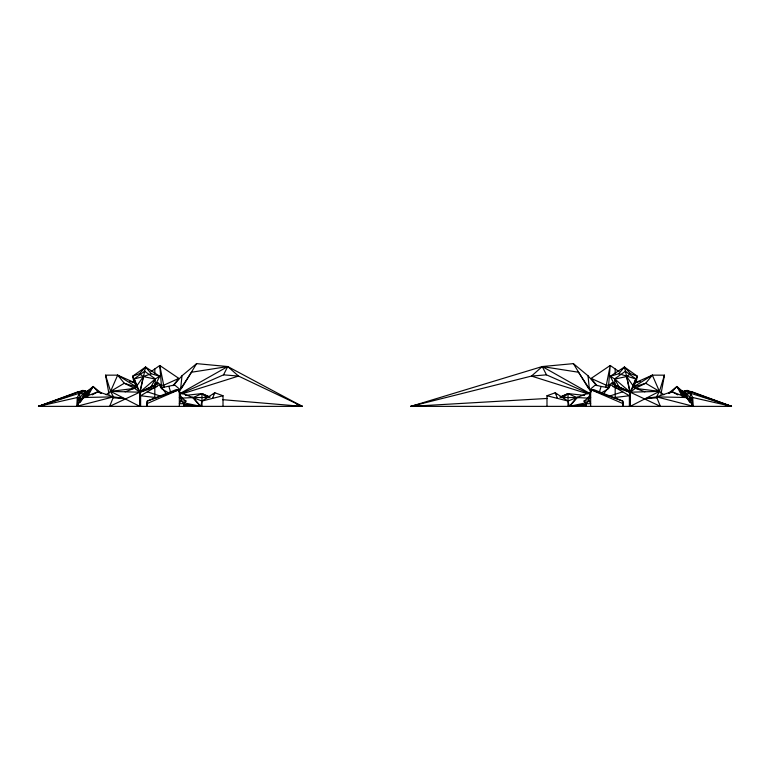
<?xml version="1.0" encoding="UTF-8"?>
<svg xmlns="http://www.w3.org/2000/svg" width="770" height="770" viewBox="0 0 770 770"><rect width="100%" height="100%" fill="white"/><g stroke="black" fill="none" stroke-linecap="round" stroke-linejoin="round"><path stroke-width="1.16" d="M154.818 385.01L154.818 387.32L152.547 386.126L140.178 392.209L110.572 391.391L106.106 394.798M663.894 394.798L659.428 391.391L629.822 392.209L619.215 387.233L614.595 378.907L625.413 371.246L635.779 378.907L635.779 382.526L630.245 392.209L630.245 406.368L659.428 391.391L664.443 375.163L652.334 375.154L635.779 382.526L635.779 378.907L637.444 376.28L624.441 367.021L610.292 376.28L614.729 385.135L618.204 386.675M154.818 385.173L151.796 386.761M619.032 371.65L610.215 365.481L591.139 378.407L606.077 385.135L608.637 385.135L611.688 383.287L614.729 385.135L614.845 379.061L610.292 376.28L618.772 373.729L624.441 367.021L630.591 373.729L637.444 376.28L636.135 381.66M151.796 386.675L155.27 385.135L159.708 376.28L145.559 367.021L140.198 391.824L140.178 406.368M76.74 406.368L77.337 397.522L79.272 393.749L82.814 390.448L87.405 391.651M607.934 387.252L608.637 385.135L610.215 365.481L605.855 387.493M77.866 405.261L78.367 399.755C81.784 393.749 88.309 391.112 93.064 386.482L101.467 393.258M586.394 403.182L586.076 406.368L585.96 403.711L583.997 401.055L589.502 397.156M180.661 388.802L181.97 375.798L196.6 363.632L227.747 366.549L302.254 406.368L38.5 406.368L78.453 391.603L81.601 391.391M117.666 375.154L124.297 383.258L136.993 387.32L137.214 385.366L143.355 376.569L151.228 373.729L159.708 376.28L155.155 379.061L139.755 392.209L109.648 406.368L113.479 396.868L110.572 391.391L105.557 375.163L117.666 375.154L134.221 382.526L139.755 392.209L139.755 406.368L110.572 391.391L117.666 375.154L136.993 387.32L125.163 391.805M614.729 385.135L614.855 384.018M129.639 381.342L134.221 382.526L134.221 378.907L132.555 376.28L145.559 367.021L151.228 373.729M179.044 391.747L179.343 389.582L176.32 389.582L147.243 401.055L146.8 406.368L147.243 401.055L179.343 389.582L181.191 401.055L184.04 403.711L183.924 406.368L183.606 403.182M682.595 391.651L687.187 390.448L690.729 393.749L692.663 397.522L689.785 402.412L689.025 399.755L691.547 391.603L731.5 406.368L410.853 406.368L542.253 366.549L573.4 363.632L588.03 375.798L596.442 385.347M590.34 394.481L587.674 398.408L590.657 403.711L585.96 403.711L588.809 401.055L590.657 389.582L593.68 389.582L622.757 401.055L623.2 403.711L623.2 406.368L622.757 401.055L590.657 389.582L590.657 406.368M660.949 394.356L664.443 375.163M134.644 388.378L110.572 391.391L124.297 383.258L134.644 388.378L139.755 392.209L143.355 376.569L139.409 373.729L132.555 376.28L133.865 381.66M184.271 402.874L200.749 406.368L201.971 401.055L214.811 392.767L223.011 395.751L223.011 406.368M599.416 392.113L601.101 386.453L608.926 387.724L608.329 388.811L600.658 393.268M644.837 391.805L633.007 387.32L635.779 378.907L618.772 373.729M40.839 406.011L38.5 406.368L85.586 391.266L82.814 390.448L38.5 406.368L77.337 397.522L80.215 402.412L80.975 399.755L88.55 390.448L87.154 396.492M624.441 367.021L626.645 376.569L632.786 385.366L633.007 387.32L652.334 375.154L659.428 391.391L656.521 396.868L660.4 406.368L630.245 392.209L635.779 378.907M180.834 389.197L181.422 387.637M212.491 398.408L214.811 392.767L213.174 394.327M180.498 397.156L186.003 401.055L184.04 403.711L179.343 403.711L182.326 398.408L179.66 394.481M609.137 387.724L610.523 384.654L629.379 395.751L630.245 399.293M160.641 386.665L161.363 385.135L159.785 365.481L150.968 371.65M181.489 393.374L223.521 374.846L227.747 366.549L238.517 376.078L302.254 406.368L299.857 406.185M87.693 396.512L93.064 386.482L98.098 391.709L100.745 393.345M150.785 387.233L155.405 378.907L144.587 371.246L134.221 378.907L134.221 382.526M196.6 363.632L181.758 388.013M85.768 391.824L80.975 399.755L78.367 399.755M80.821 401.43L88.55 390.448M179.054 391.247L191.518 372.237L227.747 366.549L181.268 392.825M93.064 386.482L87.154 394.423L80.975 399.755L78.453 391.603M603.661 393.826L610.523 384.654M172.981 385.703L178.861 378.407L159.785 365.481L164.145 387.493M652.334 375.154L645.703 383.258L635.356 388.378L630.245 392.209L614.845 379.061L626.645 376.569L630.591 373.729M546.989 406.368L546.989 395.751L555.189 392.767L568.029 401.055L569.251 406.368L576.817 397.522L590.782 392.248M569.684 406.271L586.278 404.616L569.684 406.368L577.519 397.253M173.558 385.347L181.97 375.798M139.409 373.729L145.559 367.021M669.255 393.345L671.902 391.709L676.936 386.482L681.45 390.448L689.025 399.755L691.633 399.755L692.134 405.261M590.946 391.247L578.482 372.237L542.253 366.549L531.483 376.078L410.853 406.368L414.443 406.175M589.464 389.976L595.364 384.971L601.101 386.453M563.39 397.522L568.029 393.605L584.603 395.376M668.533 393.258L676.936 386.482L682.846 394.423L689.025 399.755L684.232 391.824L681.45 390.448L682.846 396.492M139.755 399.293L140.621 395.751L159.477 384.654L166.339 393.826M155.145 384.018L155.27 385.135L158.312 383.287L161.363 385.135L163.923 385.135L178.861 378.407M92.13 394.875L98.098 391.709L113.479 396.868L125.789 398.773L113.103 397.792M615.182 387.32L617.453 386.126L619.215 387.233M685.3 391.391L687.187 390.448L731.5 406.368L729.161 406.011M561.041 397.031L568.029 393.605L576.817 397.522L588.222 398.138M140.198 391.824L150.785 387.127M181.778 398.138L193.183 397.522L201.971 393.605L210.22 397.079M146.8 403.711L179.343 389.582L179.343 406.368M559.78 397.079L568.029 393.605L568.029 406.368M576.817 397.522L568.029 401.055L546.989 395.751M613.661 382.488L611.688 383.287L629.822 392.209L629.822 406.368M98.098 391.709L83.237 397.522L76.461 406.368L113.479 396.868L83.237 397.522L85.201 397.522M683.991 391.545L687.187 390.448L684.415 391.266L731.5 406.368L692.663 397.522L690.132 397.522L684.232 391.824M69.069 395.944L38.5 406.368L45.401 404.385M689.179 401.43L686.763 397.522L656.521 396.868L693.539 406.368L686.763 397.522L671.902 391.709L656.521 396.868L644.211 398.773L656.897 397.792M156.993 386.588L140.178 392.209L158.312 383.287L156.339 382.488M609.599 396.069L622.699 391.824M633.007 387.32L645.703 383.258L659.428 391.391L635.356 388.378M181.778 393.961L238.517 376.078L223.521 374.846M587.674 398.408L590.686 397.474M169.342 393.268L161.671 388.811L161.123 387.811L174.636 384.971L180.536 389.976M635.779 382.526L640.361 381.342M136.993 387.32L134.221 378.907L143.355 376.569L155.155 379.061L155.27 385.135M223.011 395.751L201.971 401.055L179.218 392.248M547.239 398.456L410.853 406.368L419.034 404.394M569.251 406.368L585.729 402.874M225.398 367.021L227.747 366.549M410.853 406.368L414.385 405.732M78.867 391.978L80.763 391.641M612.949 397.724L629.379 395.751L629.379 406.368M185.397 395.376L201.971 393.605L208.959 397.031M588.511 393.374L546.479 374.846L531.483 376.078L588.222 393.961M155.088 383.518L158.312 383.287L156.021 383.441M79.272 393.749L85.278 393.749M684.722 393.749L690.729 393.749M77.337 397.522L79.868 397.522M190.854 397.522L208.93 397.522M561.07 397.522L579.146 397.522M684.8 397.522L686.763 397.522L681.45 390.448M181.191 401.055L186.003 401.055M583.997 401.055L588.809 401.055M613.979 383.441L611.688 383.287L614.912 383.518M688.399 391.391L691.547 391.603M222.52 399.659L302.254 406.368L296.691 404.125M200.316 406.271L183.722 404.616L200.316 406.368L192.481 397.253M157.051 397.724L140.621 395.751L140.621 406.368M689.237 391.641L691.133 391.978M546.479 374.846L542.253 366.549L544.602 367.021M299.934 405.713L302.254 406.368M724.599 404.385L731.5 406.368L700.931 395.944M179.314 397.474L182.326 398.408M147.301 391.824L160.401 396.069M613.007 386.588L629.822 392.209L626.645 376.569L630.245 392.209M86.009 391.545L82.814 390.448L84.7 391.391M623.2 403.711L590.657 389.582L590.956 391.747M619.215 387.127L629.802 391.824M618.204 386.761L615.182 385.173M671.902 391.709L677.87 394.875M542.253 366.549L588.732 392.825M206.61 397.522L201.971 393.605L201.971 406.368M556.826 394.327L555.189 392.767L557.509 398.408M193.183 397.522L200.749 406.368M591.139 378.407L597.019 385.703M690.132 397.522L691.633 399.755M588.241 388.013L573.4 363.632M676.936 386.482L682.307 396.512M608.637 385.135L609.359 386.665M134.221 378.907L139.755 392.209M159.477 384.654L160.863 387.724M588.578 387.637L589.166 389.197M161.363 385.135L162.066 387.252M168.899 386.453L170.584 392.113M105.557 375.163L109.051 394.356M588.03 375.798L589.339 388.802M692.663 397.522L693.26 406.368M615.182 368.955L615.182 373.575M615.182 385.01L615.182 397.455M154.818 368.955L154.818 373.575M154.818 387.397L154.818 397.455"/></g></svg>
